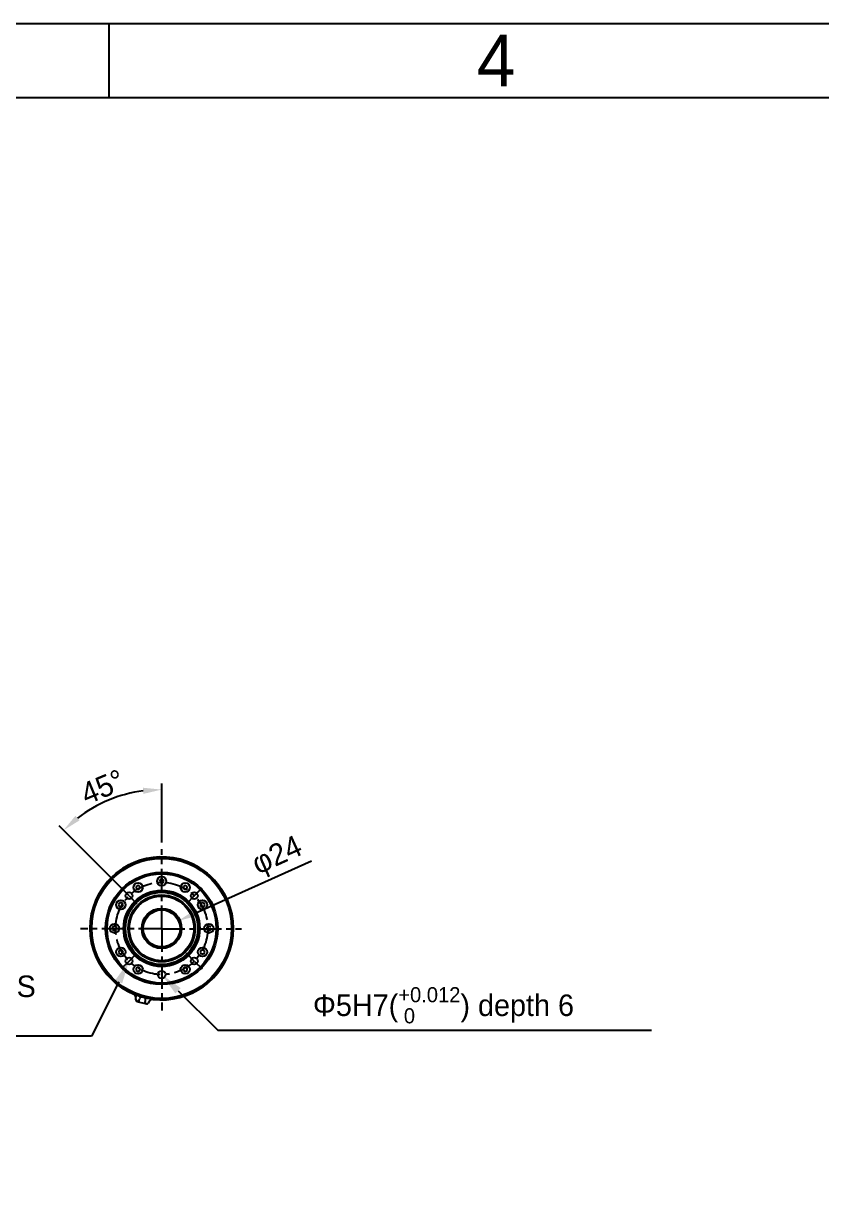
# Model space of a CAD drawing. Header units: millimetres. Extents: x 4086 to 8300, y 123 to 1549.
# Drawn here: x 7012 to 7271.5, y 1165.7 to 1549.2 of the extents above; entities that cross this region are included whole.
import ezdxf
from ezdxf import colors
from ezdxf.entities.mleader import LeaderData, LeaderLine
from ezdxf.enums import TextEntityAlignment as Align
from ezdxf.math import Vec2, Vec3

# ---------------------------------------------------------------- set-up
doc = ezdxf.new("R2010")
doc.units = ezdxf.units.MM
doc.linetypes.add('CENTER', pattern=[0.6, 0.375, -0.075, 0.075, -0.075])
for name, color, linetype in [('中心线', 7, 'Continuous'), ('外形图', 7, 'Continuous'), ('多重引线', 7, 'Continuous'), ('尺寸标注', 7, 'Continuous')]:
    doc.layers.add(name, color=color, linetype=linetype)
doc.styles.add('思源黑', font='SourceHanSansCN-Normal.ttf')
doc.dimstyles.new('尺寸标注_1_4比例', dxfattribs={"dimtxt": 7, "dimasz": 6, "dimexe": 2, "dimexo": 1.5, "dimgap": 1, "dimtad": 1, "dimdec": 1, "dimlfac": 4, "dimdsep": 46, "dimtxsty": '思源黑', "dimcen": 0.09, "dimadec": 0, "dimazin": 0, "dimtp": 0.01, "dimtm": 0.01, "dimtfac": 1, "dimtdec": 1, "dimtofl": 0, "dimtmove": 0, "dimatfit": 3, "dimfxl": 1, "dimtolj": 1, "dimarcsym": 0})

# ---------------------------------------------------------------- blocks, each defined once
blk = doc.blocks.new('图纸')
at = {"color": 2}
blk.add_line((7039.66, 1549.22), (7039.66, 1525.22), dxfattribs=at)
for points in [[(6283.66, 123.62), (6283.66, 1549.22), (8299.66, 1549.22), (8299.66, 123.62)], [(6403.66, 147.62), (6403.66, 1525.22), (8275.66, 1525.22), (8275.66, 147.62)]]:
    blk.add_lwpolyline(points, close=True, dxfattribs=at)
at = {"color": 2, "style": '思源黑'}
blk.add_text('4', height=16.8, dxfattribs=at).set_placement((7165.66, 1537.22), align=Align.MIDDLE_CENTER)
at = {"color": 7, "style": '思源黑'}
for tag, height, p in [('编号', 19.2, (8134.84, 252.67)), ('比例', 8, (7939.66, 171.62))]:
    blk.add_attdef(tag, text='', height=height, dxfattribs=at).set_placement(p, align=Align.MIDDLE)
at = {"linetype": 'Continuous', "lineweight": 0, "ltscale": 0.3, "style": '思源黑'}
for tag, p in [('当前页', (8121.35, 207.93)), ('总页数', (8160.27, 207.93))]:
    blk.add_attdef(tag, text='', height=8, dxfattribs=at).set_placement(p, align=Align.MIDDLE)
blk = doc.blocks.new('*D997')
at = {"layer": 'Defpoints', "color": 0}
for p in [(7062.35, 1257.56), (7051.41, 1252.63)]:
    blk.add_point(p, dxfattribs=at)
at = {"layer": '尺寸标注', "color": 0, "lineweight": -2}
blk.add_line((7067.82, 1260.02), (7105.57, 1277.03), dxfattribs=at)
at = {"layer": '尺寸标注', "color": 0}
for p, q in [((7056.79, 1255.1), (7056.97, 1255.1)), ((7056.88, 1255.01), (7056.88, 1255.19))]:
    blk.add_line(p, q, dxfattribs=at)
blk.add_solid([(7067.41, 1260.94), (7068.23, 1259.11), (7062.35, 1257.56)], dxfattribs=at)
at = {"layer": '尺寸标注', "color": 0, "insert": (7094.71, 1278.18), "char_height": 7, "attachment_point": 5, "rotation": 24.2514, "style": '思源黑'}
blk.add_mtext('\\A1;\\A1;φ24', dxfattribs=at)
blk = doc.blocks.new('*D998')
at = {"layer": 'Defpoints', "color": 0}
for p in [(7045.2, 1298.69), (7056.88, 1281.57), (7046.27, 1265.7), (7048.84, 1263.14), (7056.88, 1255.1)]:
    blk.add_point(p, dxfattribs=at)
at = {"layer": '尺寸标注', "color": 0, "lineweight": -2}
for p, q in [((7056.88, 1283.07), (7056.88, 1302.22)), ((7045.21, 1266.76), (7023.55, 1288.42))]:
    blk.add_line(p, q, dxfattribs=at)
blk.add_arc((7056.88, 1255.1), 45.13, 97.6234, 127.3766, dxfattribs=at)
at = {"layer": '尺寸标注', "color": 0}
for points in [[(7050.96, 1298.83), (7050.83, 1300.82), (7056.88, 1300.22)], [(7028.83, 1291.71), (7030.14, 1290.2), (7024.97, 1287.01)]]:
    blk.add_solid(points, dxfattribs=at)
at = {"layer": '尺寸标注', "color": 0, "insert": (7037.66, 1301.08), "char_height": 7, "attachment_point": 5, "rotation": 22.6806, "style": '思源黑'}
blk.add_mtext('\\A1;45%%d', dxfattribs=at)

msp = doc.modelspace()

# ---------------------------------------------------------------- linework, layer by layer
at = {"layer": '中心线', "linetype": 'CENTER', "ltscale": 20}
for p, q in [((7056.8792, 1255.0055), (7056.8792, 1280.8053)), ((7046.2726, 1265.7021), (7043.7094, 1268.2653)), ((7046.2726, 1265.7021), (7048.8359, 1263.1388)), ((7067.4858, 1265.7021), (7064.9226, 1263.1388)), ((7067.4858, 1265.7021), (7070.0491, 1268.2653)), ((7056.8792, 1255.0055), (7030.478, 1255.0055)), ((7056.8792, 1255.0055), (7056.8792, 1228.3847)), ((7056.8792, 1255.0055), (7082.8987, 1255.0055)), ((7046.2726, 1244.4889), (7048.8359, 1247.0521)), ((7067.4858, 1244.4889), (7064.9226, 1247.0521)), ((7046.2726, 1244.4889), (7043.7094, 1241.9256)), ((7067.4858, 1244.4889), (7070.0491, 1241.9256))]:
    msp.add_line(p, q, dxfattribs=at)
msp.add_circle((7056.8792, 1255.0955), 15, dxfattribs=at)
at = {"layer": '外形图'}
for p, q in [((7056.5184, 1271.0705), (7056.1575, 1270.4455)), ((7056.1575, 1270.4455), (7056.5184, 1269.8205)), ((7057.2401, 1271.0705), (7056.5184, 1271.0705)), ((7056.5184, 1269.8205), (7057.2401, 1269.8205)), ((7057.6009, 1270.4455), (7057.2401, 1271.0705)), ((7057.2401, 1269.8205), (7057.6009, 1270.4455)), ((7049.2042, 1269.1106), (7048.5792, 1268.7498)), ((7048.5792, 1268.7498), (7048.5792, 1268.0281)), ((7048.5792, 1268.0281), (7049.2042, 1267.6673)), ((7049.8292, 1268.7498), (7049.2042, 1269.1106)), ((7049.2042, 1267.6673), (7049.8292, 1268.0281)), ((7049.8292, 1268.0281), (7049.8292, 1268.7498)), ((7064.5542, 1269.1106), (7063.9292, 1268.7498)), ((7063.9292, 1268.7498), (7063.9292, 1268.0281)), ((7063.9292, 1268.0281), (7064.5542, 1267.6673)), ((7065.1792, 1268.7498), (7064.5542, 1269.1106)), ((7064.5542, 1267.6673), (7065.1792, 1268.0281)), ((7065.1792, 1268.0281), (7065.1792, 1268.7498)), ((7043.2249, 1263.3955), (7042.864, 1262.7705)), ((7042.864, 1262.7705), (7043.2249, 1262.1455)), ((7043.9466, 1263.3955), (7043.2249, 1263.3955)), ((7043.2249, 1262.1455), (7043.9466, 1262.1455)), ((7044.3074, 1262.7705), (7043.9466, 1263.3955)), ((7043.9466, 1262.1455), (7044.3074, 1262.7705)), ((7069.8119, 1263.3955), (7069.451, 1262.7705)), ((7069.451, 1262.7705), (7069.8119, 1262.1455)), ((7070.5336, 1263.3955), (7069.8119, 1263.3955)), ((7069.8119, 1262.1455), (7070.5336, 1262.1455)), ((7070.8944, 1262.7705), (7070.5336, 1263.3955)), ((7070.5336, 1262.1455), (7070.8944, 1262.7705)), ((7041.5292, 1255.8172), (7040.9042, 1255.4563)), ((7040.9042, 1255.4563), (7040.9042, 1254.7346)), ((7040.9042, 1254.7346), (7041.5292, 1254.3738)), ((7042.1542, 1255.4563), (7041.5292, 1255.8172)), ((7041.5292, 1254.3738), (7042.1542, 1254.7346)), ((7042.1542, 1254.7346), (7042.1542, 1255.4563)), ((7072.2292, 1255.8172), (7071.6042, 1255.4563)), ((7071.6042, 1255.4563), (7071.6042, 1254.7346)), ((7071.6042, 1254.7346), (7072.2292, 1254.3738)), ((7072.8542, 1255.4563), (7072.2292, 1255.8172)), ((7072.2292, 1254.3738), (7072.8542, 1254.7346)), ((7043.2249, 1248.0455), (7042.864, 1247.4205)), ((7042.864, 1247.4205), (7043.2249, 1246.7955)), ((7043.9466, 1248.0455), (7043.2249, 1248.0455)), ((7043.2249, 1246.7955), (7043.9466, 1246.7955)), ((7044.3074, 1247.4205), (7043.9466, 1248.0455)), ((7043.9466, 1246.7955), (7044.3074, 1247.4205)), ((7069.8119, 1248.0455), (7069.451, 1247.4205)), ((7069.451, 1247.4205), (7069.8119, 1246.7955)), ((7070.5336, 1248.0455), (7069.8119, 1248.0455)), ((7069.8119, 1246.7955), (7070.5336, 1246.7955)), ((7070.8944, 1247.4205), (7070.5336, 1248.0455)), ((7070.5336, 1246.7955), (7070.8944, 1247.4205)), ((7049.2042, 1242.5237), (7048.5792, 1242.1628)), ((7048.5792, 1242.1628), (7048.5792, 1241.4411)), ((7048.5792, 1241.4411), (7049.2042, 1241.0803)), ((7049.8292, 1242.1628), (7049.2042, 1242.5237)), ((7049.2042, 1241.0803), (7049.8292, 1241.4411)), ((7049.8292, 1241.4411), (7049.8292, 1242.1628)), ((7064.5542, 1242.5237), (7063.9292, 1242.1628)), ((7063.9292, 1242.1628), (7063.9292, 1241.4411)), ((7063.9292, 1241.4411), (7064.5542, 1241.0803)), ((7065.1792, 1242.1628), (7064.5542, 1242.5237)), ((7064.5542, 1241.0803), (7065.1792, 1241.4411)), ((7065.1792, 1241.4411), (7065.1792, 1242.1628)), ((7048.4541, 1232.7694), (7048.5211, 1232.7706)), ((7048.4703, 1231.8417), (7048.4541, 1232.7694)), ((7048.5373, 1231.8428), (7048.4703, 1231.8417)), ((7048.5373, 1231.8428), (7048.5211, 1232.7706)), ((7048.8408, 1231.3674), (7048.8582, 1231.4321)), ((7048.8408, 1231.3674), (7051.9767, 1230.5272)), ((7049.4602, 1231.2708), (7048.8582, 1231.4321)), ((7049.4428, 1231.2061), (7049.7016, 1232.1721)), ((7051.3747, 1230.6885), (7051.6335, 1231.6544)), ((7052.9551, 1231.5825), (7052.4772, 1230.7871)), ((7053.0125, 1231.548), (7052.5346, 1230.7526)), ((7053.0125, 1231.548), (7052.9551, 1231.5825)), ((7051.994, 1230.5919), (7051.392, 1230.7532)), ((7051.994, 1230.5919), (7051.9767, 1230.5272)), ((7052.5346, 1230.7526), (7052.4772, 1230.7871))]:
    msp.add_line(p, q, dxfattribs=at)
for centre, radius in [((7056.8792, 1255.0955), 23.25), ((7056.8792, 1255.0955), 22.75), ((7056.8792, 1255.0955), 18.25), ((7056.8792, 1255.0955), 18.25), ((7056.8792, 1255.0955), 17.75), ((7049.2042, 1268.389), 1.5), ((7056.8792, 1270.4455), 1.5), ((7064.5542, 1268.389), 1.5), ((7056.8792, 1255.0955), 12.4), ((7056.8792, 1255.0955), 12.25), ((7056.8792, 1255.0955), 11.75), ((7046.2726, 1265.7021), 1.125), ((7056.8792, 1255.0955), 10.8753), ((7056.8792, 1255.0955), 10.7454), ((7056.8792, 1255.0955), 10.5201), ((7067.4858, 1265.7021), 1.125), ((7043.5857, 1262.7705), 1.5), ((7056.8792, 1255.0955), 10.5), ((7070.1727, 1262.7705), 1.5), ((7056.8792, 1255.0955), 6.5), ((7056.8792, 1255.0955), 6.3544), ((7056.8792, 1255.0955), 6), ((7041.5292, 1255.0955), 1.5), ((7072.2292, 1255.0955), 1.5), ((7043.5857, 1247.4205), 1.5), ((7070.1727, 1247.4205), 1.5), ((7046.2726, 1244.4889), 1.125), ((7049.2042, 1241.802), 1.5), ((7064.5542, 1241.802), 1.5), ((7067.4858, 1244.4889), 1.125), ((7056.8792, 1240.0955), 1.25)]:
    msp.add_circle(centre, radius, dxfattribs=at)
for centre, radius, start, end in [((7056.8792, 1255.0955), 23.25, 262.87101, 247.129009), ((7047.4543, 1232.7519), 1, 1, 67.129009), ((7048.9702, 1231.8504), 0.5, 181, 255), ((7048.9702, 1231.8504), 0.433, 181, 255), ((7050.6676, 1231.9132), 1, 115.613796, 165), ((7050.6676, 1231.9132), 1, 345, 34.386204), ((7053.8697, 1231.0329), 1, 82.870991, 149), ((7052.1061, 1231.0102), 0.5, 255, 329), ((7052.1061, 1231.0102), 0.433, 255, 329)]:
    msp.add_arc(centre, radius, start, end, dxfattribs=at)
for points, knots in [([(7048.1835, 1233.5328), (7048.2414, 1233.4779), (7048.4279, 1233.2575), (7048.5176, 1232.973), (7048.5211, 1232.7706)], [0.30670994, 0.30670994, 0.30670994, 0.30670994, 0.500254669, 1, 1, 1, 1]), ([(7053.6286, 1232.0738), (7053.551, 1232.0552), (7053.2793, 1231.9576), (7053.0594, 1231.7561), (7052.9551, 1231.5825)], [0.306768487, 0.306768487, 0.306768487, 0.306768487, 0.500254856, 1, 1, 1, 1])]:
    msp.add_open_spline(points, degree=3, knots=knots, dxfattribs=at)

# ---------------------------------------------------------------- block references
at = {"layer": '多重引线'}
msp.add_blockref('图纸', (0, 0), dxfattribs=at)

# ---------------------------------------------------------------- dimensions: what is measured, and where the dimension line sits
at = {"layer": '尺寸标注'}
dim = msp.add_angular_dim_2l(base=(7045.1992, 1298.6858), line1=((7056.8792, 1255.0955), (7056.8792, 1281.5662)), line2=((7046.2726, 1265.7021), (7048.8359, 1263.1388)), dimstyle='尺寸标注_1_4比例', dxfattribs=at)
dim.commit()
dim.dimension.update_dxf_attribs({"geometry": '*D998', "text_midpoint": (7039.4781, 1296.7337), "dimtype": 162})
dim = msp.add_diameter_dim_2p(p1=(7051.4087, 1252.631), p2=(7062.3497, 1257.5599), text='\\A1;φ24', dimstyle='尺寸标注_1_4比例', dxfattribs=at)
dim.commit()
dim.dimension.update_dxf_attribs({"geometry": '*D997', "text_midpoint": (7096.9734, 1273.1577), "dimtype": 163})

# ---------------------------------------------------------------- leaders
at = {"layer": '多重引线'}
ml = msp.add_multileader_mtext('Standard', dxfattribs=at)
ml.set_content('\\pxqc;4×M5{\\A1;\\C256; \\fSource Han Sans CN Normal|b0|i0|c0|p34;\\C7;depth }6.5 EQS\\PP.C.D {\\C256;Φ60}', style='思源黑')
ml.set_leader_properties()
ml.build(insert=Vec2(0, 0))
ml.multileader.update_dxf_attribs({"text_left_attachment_type": 5, "text_right_attachment_type": 5, "dogleg_length": 13.8889, "arrow_head_size": 7.5})
ctx = ml.context
ctx.base_point, ctx.char_height, ctx.arrow_head_size, ctx.landing_gap_size, ctx.plane_origin = Vec3(6923.9672, 1220.0305), 7, 7.5, 2.5, Vec3(7046.2726, 1265.7021)
ctx.left_attachment, ctx.right_attachment, ctx.text_align_type = 5, 5, 1
notes = []
notes.append((ctx, [(0, (1, 1, 0), (7034.0761, 1220.0305), (-1, 0), 13.8889, [(0, [(7046.2726, 1244.4889)], 0, [])])]))
ctx.mtext.insert, ctx.mtext.alignment, ctx.mtext.flow_direction = Vec3(6972.0772, 1239.7778), 2, 5
ml = msp.add_multileader_mtext('Standard', dxfattribs=at)
ml.set_content('\\A1;{\\C256;Φ5H7({\\H0.7x;\\S+0.012^  0;}) \\fSource Han Sans CN Normal|b0|i0|c0|p34;\\C7;depth \\fSource Han Sans CN Normal|b0|i0|c134|p34;\\C256;6}', style='思源黑')
ml.set_leader_properties()
ml.build(insert=Vec2(0, 0))
ml.multileader.update_dxf_attribs({"text_left_attachment_type": 5, "text_right_attachment_type": 5, "dogleg_length": 1, "arrow_head_size": 7.5})
ctx = ml.context
ctx.base_point, ctx.char_height, ctx.arrow_head_size, ctx.landing_gap_size, ctx.plane_origin = Vec3(7102.9786, 1221.9982), 7, 7.5, 2.5, Vec3(7056.8792, 1240.0955)
ctx.left_attachment, ctx.right_attachment, ctx.text_align_type = 5, 5, 1
notes.append((ctx, [(0, (1, 1, 0), (7075.2008, 1221.9982), (1, 0), 27.7778, [(0, [(7056.8792, 1240.0955)], 0, [])])]))
ctx.mtext.insert, ctx.mtext.alignment, ctx.mtext.flow_direction = Vec3(7148.5492, 1235.9982), 2, 5
for ctx, leaders in notes:
    for number, flags, end, landing, length, lines in leaders:
        leader = LeaderData()
        leader.index, (leader.has_last_leader_line, leader.has_dogleg_vector, leader.attachment_direction) = number, flags
        leader.last_leader_point, leader.dogleg_vector, leader.dogleg_length = Vec3(end), Vec3(landing), length
        for number, points, colour, breaks in lines:
            line = LeaderLine()
            line.index, line.vertices, line.color, line.breaks = number, Vec3.list(points), colors.encode_raw_color(colour), breaks
            leader.lines.append(line)
        ctx.leaders.append(leader)

doc.saveas('drawing.dxf')
